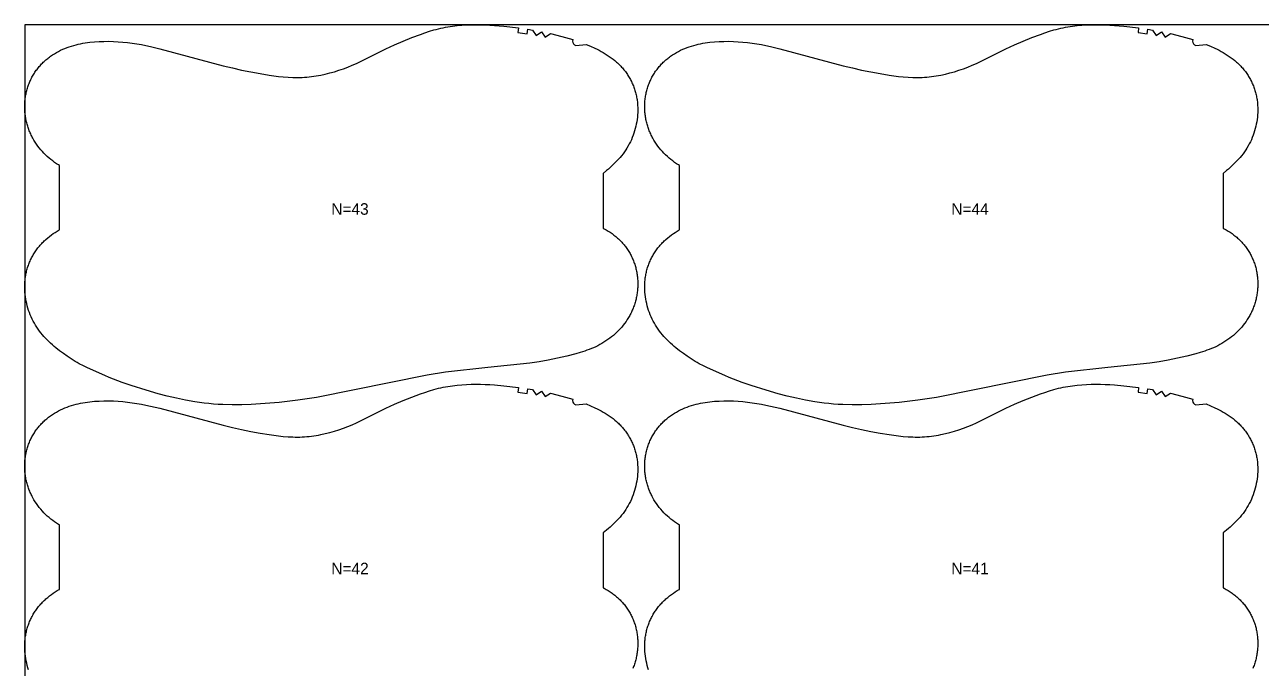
# Model space of a CAD drawing. Header units: inches. Extents: x 0 to 1874, y 0 to 1092.
# Drawn here: x 0 to 535, y 814 to 1092 of the extents above; entities that cross this region are included whole.
import ezdxf

# ---------------------------------------------------------------- set-up
doc = ezdxf.new("R2010")
doc.units = ezdxf.units.IN

msp = doc.modelspace()

# ---------------------------------------------------------------- linework, layer by layer
at = {"layer": '1'}
for points in [[(0, 0), (1873.6998, 0), (1873.6998, 1091.8845), (0, 1091.8845), (0, 0)], [(238.2571, 1082.9172), (242.8323, 1083.3646), (244.7064, 1082.5794), (246.5533, 1081.7323), (247.4652, 1081.2841), (248.3686, 1080.8186), (249.263, 1080.3352), (250.1478, 1079.8334), (251.0221, 1079.3125), (251.8843, 1078.7714), (252.7323, 1078.2089), (253.5641, 1077.6239), (254.3776, 1077.0152), (255.1709, 1076.3816), (255.9419, 1075.7221), (256.3184, 1075.3822), (256.6886, 1075.0353), (257.0523, 1074.6815), (257.4093, 1074.3207), (257.7594, 1073.9531), (258.1027, 1073.5789), (258.439, 1073.1982), (258.7681, 1072.8113), (259.09, 1072.4181), (259.4046, 1072.019), (259.7117, 1071.614), (260.0113, 1071.2033), (260.3032, 1070.787), (260.5873, 1070.3654), (260.8635, 1069.9385), (261.1318, 1069.5066), (261.392, 1069.0697), (261.6439, 1068.628), (261.8875, 1068.1817), (262.1228, 1067.731), (262.3496, 1067.276), (262.5678, 1066.8168), (262.7775, 1066.3537), (262.9784, 1065.8868), (263.1706, 1065.4162), (263.354, 1064.9422), (263.5285, 1064.4649), (263.6941, 1063.9845), (263.8506, 1063.5011), (263.9979, 1063.0149), (264.1361, 1062.5261), (264.2651, 1062.0348), (264.3847, 1061.5412), (264.4949, 1061.0455), (264.5957, 1060.5478), (264.6871, 1060.0483), (264.7691, 1059.5472), (264.8419, 1059.0446), (264.9055, 1058.5407), (264.96, 1058.0357), (265.0055, 1057.5297), (265.042, 1057.0229), (265.0884, 1056.0076), (265.0998, 1054.9911), (265.0768, 1053.9747), (265.0199, 1052.9598), (264.9297, 1051.9476), (264.8068, 1050.939), (264.6517, 1049.935), (264.4647, 1048.9362), (264.2466, 1047.9437), (263.9976, 1046.9581), (263.7184, 1045.9804), (263.4095, 1045.0113), (263.0712, 1044.0519), (262.7037, 1043.1032), (262.307, 1042.1665), (261.8811, 1041.2432), (261.426, 1040.3344), (260.9417, 1039.4414), (260.4283, 1038.5655), (259.8858, 1037.708), (259.3144, 1036.8697), (258.7158, 1036.0506), (258.0917, 1035.2501), (257.444, 1034.4677), (256.7746, 1033.703), (256.0852, 1032.9555), (255.3777, 1032.2246), (254.6539, 1031.5099), (253.9155, 1030.8109), (253.1635, 1030.1272), (252.3984, 1029.4581), (251.6212, 1028.8033), (250.0998, 1027.5878), (250.0998, 1003.8795), (250.5064, 1003.6734), (251.3975, 1003.1844), (252.2719, 1002.6657), (253.1282, 1002.1176), (253.5491, 1001.8326), (253.965, 1001.5402), (254.3755, 1001.2407), (254.7806, 1000.9339), (255.1801, 1000.6198), (255.5738, 1000.2986), (255.9614, 999.9703), (256.3429, 999.6348), (256.718, 999.2922), (257.0866, 998.9426), (257.4484, 998.5859), (257.8033, 998.2223), (258.1512, 997.8519), (258.492, 997.4749), (258.8255, 997.0914), (259.1516, 996.7016), (259.4701, 996.3055), (259.7808, 995.9035), (260.0838, 995.4955), (260.3787, 995.0817), (260.6656, 994.6623), (260.9442, 994.2374), (261.2143, 993.8071), (261.476, 993.3716), (261.729, 992.9311), (261.9731, 992.4857), (262.2084, 992.0355), (262.4346, 991.5807), (262.6519, 991.1215), (262.8601, 990.6581), (263.0592, 990.1907), (263.2492, 989.7194), (263.4301, 989.2446), (263.6018, 988.7663), (263.7643, 988.2848), (263.9176, 987.8003), (264.0616, 987.3129), (264.1963, 986.8229), (264.3217, 986.3304), (264.4377, 985.8356), (264.5443, 985.3388), (264.6416, 984.8401), (264.7293, 984.3397), (264.8077, 983.8377), (264.8767, 983.3345), (264.9363, 982.83), (264.9866, 982.3245), (265.0277, 981.8181), (265.0595, 981.311), (265.0821, 980.8034), (265.0955, 980.2954), (265.0998, 979.7872), (265.095, 979.279), (265.0811, 978.7709), (265.0582, 978.2631), (265.0263, 977.7557), (264.9855, 977.2489), (264.9357, 976.743), (264.8771, 976.2379), (264.8096, 975.734), (264.7332, 975.2313), (264.6479, 974.7302), (264.5538, 974.2306), (264.4509, 973.7328), (264.3391, 973.237), (264.2185, 972.7433), (264.0891, 972.2519), (263.9509, 971.763), (263.8039, 971.2767), (263.6481, 970.7933), (263.4835, 970.3128), (263.3101, 969.8355), (263.128, 969.3615), (262.9371, 968.8909), (262.7375, 968.4241), (262.5294, 967.9609), (262.3127, 967.5017), (262.0878, 967.0464), (261.8547, 966.5951), (261.6136, 966.1479), (261.1079, 965.2665), (260.572, 964.4027), (260.0069, 963.5573), (259.4139, 962.7312), (258.7941, 961.9251), (258.1487, 961.1396), (257.4785, 960.3755), (256.7843, 959.6333), (256.0669, 958.9135), (255.3272, 958.2168), (254.566, 957.5436), (253.784, 956.8947), (252.9821, 956.2704), (252.1612, 955.6714), (251.3221, 955.0978), (250.4661, 954.5498), (249.5941, 954.0274), (248.7071, 953.5308), (247.8063, 953.0601), (246.8927, 952.6154), (245.9672, 952.1968), (245.0311, 951.8041), (244.0854, 951.4351), (243.1312, 951.0875), (242.1698, 950.7589), (240.2298, 950.1487), (238.2747, 949.5852), (234.3435, 948.5467), (230.3869, 947.6186), (226.4039, 946.8046), (222.3975, 946.1154), (218.3721, 945.5532), (200.1828, 943.607), (182.0039, 941.5666), (173.9798, 940.2582), (126.1457, 930.6918), (122.1333, 930.0404), (118.1089, 929.4638), (110.0365, 928.4962), (105.9877, 928.1333), (101.9321, 927.8539), (97.872, 927.6533), (93.8085, 927.5325), (89.743, 927.5), (85.679, 927.5871), (83.649, 927.6866), (81.6214, 927.8262), (79.5972, 928.0068), (77.5771, 928.2294), (75.5621, 928.4942), (73.5524, 928.7985), (69.5499, 929.5119), (65.5709, 930.3441), (61.6141, 931.2759), (57.6781, 932.2926), (52.448, 933.7795), (46.0015, 935.8073), (42.1496, 937.1108), (40.2383, 937.8019), (38.342, 938.5306), (36.4629, 939.3018), (34.5975, 940.1069), (27.188, 943.464), (25.3594, 944.3504), (23.5572, 945.2863), (22.6686, 945.7777), (21.789, 946.2851), (20.0562, 947.3457), (18.3583, 948.4632), (16.695, 949.6326), (15.0668, 950.8505), (13.4786, 952.1194), (12.7013, 952.7743), (11.9363, 953.4433), (11.1842, 954.1271), (10.4459, 954.826), (9.7221, 955.5407), (9.0146, 956.2716), (8.3252, 957.0191), (7.6557, 957.7839), (7.0081, 958.5662), (6.384, 959.3667), (5.7853, 960.1859), (5.214, 961.0241), (4.6715, 961.8817), (4.158, 962.7576), (3.6738, 963.6505), (3.2187, 964.5593), (2.7928, 965.4827), (2.396, 966.4193), (2.0285, 967.368), (1.6903, 968.3275), (1.3813, 969.2965), (1.1021, 970.2742), (0.8532, 971.2598), (0.635, 972.2524), (0.4481, 973.2511), (0.2929, 974.2552), (0.17, 975.2637), (0.0799, 976.2759), (0.023, 977.2908), (0, 978.3072), (0.0114, 979.3237), (0.0578, 980.339), (0.0943, 980.8458), (0.1397, 981.3518), (0.1942, 981.8568), (0.2579, 982.3607), (0.3306, 982.8633), (0.4127, 983.3644), (0.5041, 983.8639), (0.6048, 984.3616), (0.7151, 984.8573), (0.8347, 985.3509), (0.9636, 985.8422), (1.1018, 986.331), (1.2492, 986.8172), (1.4057, 987.3006), (1.5712, 987.781), (1.7457, 988.2583), (1.9291, 988.7323), (2.1214, 989.2029), (2.3223, 989.6698), (2.532, 990.1329), (2.7502, 990.5921), (2.977, 991.0471), (3.2122, 991.4979), (3.4559, 991.9441), (3.7078, 992.3858), (3.968, 992.8227), (4.2362, 993.2546), (4.5125, 993.6815), (4.7966, 994.1032), (5.0885, 994.5194), (5.3881, 994.9301), (5.6952, 995.3351), (6.0098, 995.7342), (6.3317, 996.1274), (6.6608, 996.5144), (6.9971, 996.895), (7.3403, 997.2692), (7.6905, 997.6368), (8.0475, 997.9976), (8.4111, 998.3515), (8.7813, 998.6983), (9.1579, 999.0382), (9.9289, 999.6977), (10.7222, 1000.3313), (11.5357, 1000.94), (12.3675, 1001.525), (13.2155, 1002.0875), (14.0777, 1002.6286), (14.952, 1003.1496), (15, 1003.1768), (15, 1031.0143), (14.6337, 1031.2337), (13.7777, 1031.7817), (12.9386, 1032.3553), (12.1177, 1032.9543), (11.3158, 1033.5785), (10.5338, 1034.2275), (9.7725, 1034.9007), (9.0328, 1035.5974), (8.3155, 1036.3172), (7.6213, 1037.0594), (6.9511, 1037.8235), (6.3057, 1038.6089), (5.6859, 1039.4151), (5.0929, 1040.2412), (4.5278, 1041.0865), (3.9919, 1041.9503), (3.4862, 1042.8318), (3.2451, 1043.279), (3.012, 1043.7302), (2.7871, 1044.1856), (2.5704, 1044.6448), (2.3622, 1045.1079), (2.1626, 1045.5748), (1.9718, 1046.0453), (1.7897, 1046.5193), (1.6163, 1046.9967), (1.4517, 1047.4772), (1.2959, 1047.9606), (1.1489, 1048.4469), (1.0107, 1048.9358), (0.8813, 1049.4272), (0.7607, 1049.9209), (0.6489, 1050.4167), (0.546, 1050.9145), (0.4519, 1051.414), (0.3666, 1051.9152), (0.2902, 1052.4179), (0.2227, 1052.9218), (0.164, 1053.4268), (0.1143, 1053.9328), (0.0734, 1054.4396), (0.0416, 1054.947), (0.0187, 1055.4548), (0.0048, 1055.9629), (0, 1056.4711), (0.0043, 1056.9793), (0.0177, 1057.4873), (0.0403, 1057.9949), (0.0721, 1058.502), (0.1132, 1059.0084), (0.1635, 1059.5139), (0.2231, 1060.0183), (0.2921, 1060.5216), (0.3705, 1061.0236), (0.4582, 1061.524), (0.5554, 1062.0227), (0.6621, 1062.5195), (0.7781, 1063.0143), (0.9035, 1063.5068), (1.0382, 1063.9968), (1.1822, 1064.4842), (1.3355, 1064.9687), (1.498, 1065.4502), (1.6697, 1065.9285), (1.8506, 1066.4033), (2.0406, 1066.8745), (2.2397, 1067.3419), (2.4479, 1067.8053), (2.6652, 1068.2645), (2.8914, 1068.7193), (3.1266, 1069.1696), (3.3708, 1069.615), (3.6238, 1070.0555), (3.8854, 1070.491), (4.1556, 1070.9212), (4.4342, 1071.3461), (4.721, 1071.7656), (5.016, 1072.1793), (5.3189, 1072.5873), (5.6297, 1072.9894), (5.9482, 1073.3855), (6.2743, 1073.7753), (6.6078, 1074.1588), (6.9485, 1074.5358), (7.2965, 1074.9062), (7.6514, 1075.2698), (8.0132, 1075.6265), (8.3818, 1075.9761), (8.7569, 1076.3187), (9.1383, 1076.6542), (9.526, 1076.9825), (9.9197, 1077.3037), (10.3191, 1077.6177), (10.7243, 1077.9245), (11.1348, 1078.2241), (11.5506, 1078.5164), (11.9715, 1078.8015), (12.8279, 1079.3496), (13.7023, 1079.8683), (14.5934, 1080.3573), (15.4997, 1080.8166), (16.4201, 1081.2465), (17.3535, 1081.6475), (18.2987, 1082.0199), (19.2545, 1082.3644), (20.22, 1082.6812), (21.194, 1082.9709), (22.1754, 1083.2339), (23.1631, 1083.4708), (24.1564, 1083.6827), (25.1547, 1083.871), (26.1573, 1084.0369), (27.1634, 1084.1818), (28.1726, 1084.3068), (30.1971, 1084.5026), (32.2262, 1084.6332), (34.2577, 1084.7014), (36.2898, 1084.7085), (38.3211, 1084.6558), (40.3501, 1084.5451), (42.3758, 1084.3803), (44.3974, 1084.1661), (46.414, 1083.9068), (48.4249, 1083.6062), (50.4289, 1083.2642), (52.425, 1082.8802), (54.4119, 1082.4532), (58.359, 1081.4839), (85.8508, 1074.1333), (89.8023, 1073.1778), (93.7703, 1072.2938), (97.7548, 1071.4874), (101.7536, 1070.7558), (105.7653, 1070.102), (109.7943, 1069.5607), (111.8166, 1069.3466), (113.8431, 1069.1825), (115.8726, 1069.0798), (116.8881, 1069.055), (117.9037, 1069.0498), (118.9193, 1069.0652), (119.9346, 1069.1013), (120.9492, 1069.1576), (121.9626, 1069.2338), (122.9745, 1069.3295), (123.9844, 1069.4444), (124.9921, 1069.5782), (125.997, 1069.7304), (126.9988, 1069.9007), (127.9974, 1070.0886), (129.9843, 1070.5152), (131.9568, 1071.006), (133.9138, 1071.5569), (135.854, 1072.1646), (137.7755, 1072.8289), (139.6757, 1073.5501), (141.5524, 1074.3289), (143.4047, 1075.1633), (145.2371, 1076.0418), (156.1331, 1081.5222), (159.8305, 1083.2112), (163.5734, 1084.7984), (167.3508, 1086.299), (171.1615, 1087.7156), (173.0803, 1088.3897), (175.0107, 1089.0281), (176.9556, 1089.6162), (177.9344, 1089.8869), (178.9179, 1090.1396), (179.9064, 1090.3728), (180.8995, 1090.5867), (181.8968, 1090.7819), (182.8977, 1090.9589), (184.9085, 1091.2605), (186.9282, 1091.496), (188.9533, 1091.67), (190.9821, 1091.7885), (193.0135, 1091.8579), (195.0461, 1091.8845), (197.0789, 1091.8735), (199.1109, 1091.8256), (201.1416, 1091.7405), (203.1702, 1091.6178), (207.2195, 1091.2652), (213.5677, 1090.497), (213.2964, 1088.5155), (217.2127, 1087.9389), (217.5249, 1089.9144), (219.4986, 1089.591), (221.1095, 1087.2769), (223.4335, 1088.8726), (224.9794, 1086.5165), (227.3466, 1088.0443), (232.1847, 1086.7868), (236.9967, 1085.4325), (236.8989, 1084.819), (236.9938, 1084.205), (237.2721, 1083.6496), (237.7071, 1083.2061), (238.2571, 1082.9172)], [(506.3571, 1082.9172), (510.9323, 1083.3646), (512.8064, 1082.5794), (514.6533, 1081.7323), (515.5652, 1081.2841), (516.4686, 1080.8186), (517.363, 1080.3352), (518.2478, 1079.8334), (519.1221, 1079.3125), (519.9843, 1078.7714), (520.8323, 1078.2089), (521.6641, 1077.6239), (522.4776, 1077.0152), (523.2709, 1076.3816), (524.0419, 1075.7221), (524.4184, 1075.3822), (524.7886, 1075.0353), (525.1523, 1074.6815), (525.5093, 1074.3207), (525.8594, 1073.9531), (526.2027, 1073.5789), (526.539, 1073.1982), (526.8681, 1072.8113), (527.19, 1072.4181), (527.5046, 1072.019), (527.8117, 1071.614), (528.1113, 1071.2033), (528.4032, 1070.787), (528.6873, 1070.3654), (528.9635, 1069.9385), (529.2318, 1069.5066), (529.492, 1069.0697), (529.7439, 1068.628), (529.9875, 1068.1817), (530.2228, 1067.731), (530.4496, 1067.276), (530.6678, 1066.8168), (530.8775, 1066.3537), (531.0784, 1065.8868), (531.2706, 1065.4162), (531.454, 1064.9422), (531.6285, 1064.4649), (531.7941, 1063.9845), (531.9506, 1063.5011), (532.0979, 1063.0149), (532.2361, 1062.5261), (532.3651, 1062.0348), (532.4847, 1061.5412), (532.5949, 1061.0455), (532.6957, 1060.5478), (532.7871, 1060.0483), (532.8691, 1059.5472), (532.9419, 1059.0446), (533.0055, 1058.5407), (533.06, 1058.0357), (533.1055, 1057.5297), (533.142, 1057.0229), (533.1884, 1056.0076), (533.1998, 1054.9911), (533.1768, 1053.9747), (533.1199, 1052.9598), (533.0297, 1051.9476), (532.9068, 1050.939), (532.7517, 1049.935), (532.5647, 1048.9362), (532.3466, 1047.9437), (532.0976, 1046.9581), (531.8184, 1045.9804), (531.5095, 1045.0113), (531.1712, 1044.0519), (530.8037, 1043.1032), (530.407, 1042.1665), (529.9811, 1041.2432), (529.526, 1040.3344), (529.0417, 1039.4414), (528.5283, 1038.5655), (527.9858, 1037.708), (527.4144, 1036.8697), (526.8158, 1036.0506), (526.1917, 1035.2501), (525.544, 1034.4677), (524.8746, 1033.703), (524.1852, 1032.9555), (523.4777, 1032.2246), (522.7539, 1031.5099), (522.0155, 1030.8109), (521.2635, 1030.1272), (520.4984, 1029.4581), (519.7212, 1028.8033), (518.1998, 1027.5878), (518.1998, 1003.8795), (518.6064, 1003.6734), (519.4975, 1003.1844), (520.3719, 1002.6657), (521.2282, 1002.1176), (521.6491, 1001.8326), (522.065, 1001.5402), (522.4755, 1001.2407), (522.8806, 1000.9339), (523.2801, 1000.6198), (523.6738, 1000.2986), (524.0614, 999.9703), (524.4429, 999.6348), (524.818, 999.2922), (525.1866, 998.9426), (525.5484, 998.5859), (525.9033, 998.2223), (526.2512, 997.8519), (526.592, 997.4749), (526.9255, 997.0914), (527.2516, 996.7016), (527.5701, 996.3055), (527.8808, 995.9035), (528.1838, 995.4955), (528.4787, 995.0817), (528.7656, 994.6623), (529.0442, 994.2374), (529.3143, 993.8071), (529.576, 993.3716), (529.829, 992.9311), (530.0731, 992.4857), (530.3084, 992.0355), (530.5346, 991.5807), (530.7519, 991.1215), (530.9601, 990.6581), (531.1592, 990.1907), (531.3492, 989.7194), (531.5301, 989.2446), (531.7018, 988.7663), (531.8643, 988.2848), (532.0176, 987.8003), (532.1616, 987.3129), (532.2963, 986.8229), (532.4217, 986.3304), (532.5377, 985.8356), (532.6443, 985.3388), (532.7416, 984.8401), (532.8293, 984.3397), (532.9077, 983.8377), (532.9767, 983.3345), (533.0363, 982.83), (533.0866, 982.3245), (533.1277, 981.8181), (533.1595, 981.311), (533.1821, 980.8034), (533.1955, 980.2954), (533.1998, 979.7872), (533.195, 979.279), (533.1811, 978.7709), (533.1582, 978.2631), (533.1263, 977.7557), (533.0855, 977.2489), (533.0357, 976.743), (532.9771, 976.2379), (532.9096, 975.734), (532.8332, 975.2313), (532.7479, 974.7302), (532.6538, 974.2306), (532.5509, 973.7328), (532.4391, 973.237), (532.3185, 972.7433), (532.1891, 972.2519), (532.0509, 971.763), (531.9039, 971.2767), (531.7481, 970.7933), (531.5835, 970.3128), (531.4101, 969.8355), (531.228, 969.3615), (531.0371, 968.8909), (530.8375, 968.4241), (530.6294, 967.9609), (530.4127, 967.5017), (530.1878, 967.0464), (529.9547, 966.5951), (529.7136, 966.1479), (529.2079, 965.2665), (528.672, 964.4027), (528.1069, 963.5573), (527.5139, 962.7312), (526.8941, 961.9251), (526.2487, 961.1396), (525.5785, 960.3755), (524.8843, 959.6333), (524.1669, 958.9135), (523.4272, 958.2168), (522.666, 957.5436), (521.884, 956.8947), (521.0821, 956.2704), (520.2612, 955.6714), (519.4221, 955.0978), (518.5661, 954.5498), (517.6941, 954.0274), (516.8071, 953.5308), (515.9063, 953.0601), (514.9927, 952.6154), (514.0672, 952.1968), (513.1311, 951.8041), (512.1854, 951.4351), (511.2312, 951.0875), (510.2698, 950.7589), (508.3298, 950.1487), (506.3747, 949.5852), (502.4435, 948.5467), (498.4869, 947.6186), (494.5039, 946.8046), (490.4975, 946.1154), (486.4721, 945.5532), (468.2828, 943.607), (450.1039, 941.5666), (442.0798, 940.2582), (394.2457, 930.6918), (390.2333, 930.0404), (386.2089, 929.4638), (378.1365, 928.4962), (374.0877, 928.1333), (370.0321, 927.8539), (365.972, 927.6533), (361.9085, 927.5325), (357.843, 927.5), (353.779, 927.5871), (351.749, 927.6866), (349.7214, 927.8262), (347.6972, 928.0068), (345.6771, 928.2294), (343.6621, 928.4942), (341.6524, 928.7985), (337.6499, 929.5119), (333.6709, 930.3441), (329.7141, 931.2759), (325.7781, 932.2926), (320.548, 933.7795), (314.1015, 935.8073), (310.2496, 937.1108), (308.3383, 937.8019), (306.442, 938.5306), (304.5629, 939.3018), (302.6975, 940.1069), (295.288, 943.464), (293.4594, 944.3504), (291.6572, 945.2863), (290.7686, 945.7777), (289.889, 946.2851), (288.1562, 947.3457), (286.4583, 948.4632), (284.795, 949.6326), (283.1668, 950.8505), (281.5786, 952.1194), (280.8013, 952.7743), (280.0363, 953.4433), (279.2842, 954.1271), (278.5459, 954.826), (277.8221, 955.5407), (277.1146, 956.2716), (276.4252, 957.0191), (275.7557, 957.7839), (275.1081, 958.5662), (274.484, 959.3667), (273.8853, 960.1859), (273.314, 961.0241), (272.7715, 961.8817), (272.258, 962.7576), (271.7738, 963.6505), (271.3187, 964.5593), (270.8928, 965.4827), (270.496, 966.4193), (270.1285, 967.368), (269.7903, 968.3275), (269.4813, 969.2965), (269.2021, 970.2742), (268.9532, 971.2598), (268.735, 972.2524), (268.5481, 973.2511), (268.3929, 974.2552), (268.27, 975.2637), (268.1799, 976.2759), (268.123, 977.2908), (268.1, 978.3072), (268.1114, 979.3237), (268.1578, 980.339), (268.1943, 980.8458), (268.2397, 981.3518), (268.2942, 981.8568), (268.3579, 982.3607), (268.4306, 982.8633), (268.5127, 983.3644), (268.6041, 983.8639), (268.7048, 984.3616), (268.8151, 984.8573), (268.9347, 985.3509), (269.0636, 985.8422), (269.2018, 986.331), (269.3492, 986.8172), (269.5057, 987.3006), (269.6712, 987.781), (269.8457, 988.2583), (270.0291, 988.7323), (270.2214, 989.2029), (270.4223, 989.6698), (270.632, 990.1329), (270.8502, 990.5921), (271.077, 991.0471), (271.3122, 991.4979), (271.5559, 991.9441), (271.8078, 992.3858), (272.068, 992.8227), (272.3362, 993.2546), (272.6125, 993.6815), (272.8966, 994.1032), (273.1885, 994.5194), (273.4881, 994.9301), (273.7952, 995.3351), (274.1098, 995.7342), (274.4317, 996.1274), (274.7608, 996.5144), (275.0971, 996.895), (275.4403, 997.2692), (275.7905, 997.6368), (276.1475, 997.9976), (276.5111, 998.3515), (276.8813, 998.6983), (277.2579, 999.0382), (278.0289, 999.6977), (278.8222, 1000.3313), (279.6357, 1000.94), (280.4675, 1001.525), (281.3155, 1002.0875), (282.1777, 1002.6286), (283.052, 1003.1496), (283.1, 1003.1768), (283.1, 1031.0143), (282.7337, 1031.2337), (281.8777, 1031.7817), (281.0386, 1032.3553), (280.2177, 1032.9543), (279.4158, 1033.5785), (278.6338, 1034.2275), (277.8725, 1034.9007), (277.1328, 1035.5974), (276.4155, 1036.3172), (275.7213, 1037.0594), (275.0511, 1037.8235), (274.4057, 1038.6089), (273.7859, 1039.4151), (273.1929, 1040.2412), (272.6278, 1041.0865), (272.0919, 1041.9503), (271.5862, 1042.8318), (271.3451, 1043.279), (271.112, 1043.7302), (270.8871, 1044.1856), (270.6704, 1044.6448), (270.4622, 1045.1079), (270.2626, 1045.5748), (270.0718, 1046.0453), (269.8897, 1046.5193), (269.7163, 1046.9967), (269.5517, 1047.4772), (269.3959, 1047.9606), (269.2489, 1048.4469), (269.1107, 1048.9358), (268.9813, 1049.4272), (268.8607, 1049.9209), (268.7489, 1050.4167), (268.646, 1050.9145), (268.5519, 1051.414), (268.4666, 1051.9152), (268.3902, 1052.4179), (268.3227, 1052.9218), (268.264, 1053.4268), (268.2143, 1053.9328), (268.1734, 1054.4396), (268.1416, 1054.947), (268.1187, 1055.4548), (268.1048, 1055.9629), (268.1, 1056.4711), (268.1043, 1056.9793), (268.1177, 1057.4873), (268.1403, 1057.9949), (268.1721, 1058.502), (268.2132, 1059.0084), (268.2635, 1059.5139), (268.3231, 1060.0183), (268.3921, 1060.5216), (268.4705, 1061.0236), (268.5582, 1061.524), (268.6554, 1062.0227), (268.7621, 1062.5195), (268.8781, 1063.0143), (269.0035, 1063.5068), (269.1382, 1063.9968), (269.2822, 1064.4842), (269.4355, 1064.9687), (269.598, 1065.4502), (269.7697, 1065.9285), (269.9506, 1066.4033), (270.1406, 1066.8745), (270.3397, 1067.3419), (270.5479, 1067.8053), (270.7652, 1068.2645), (270.9914, 1068.7193), (271.2266, 1069.1696), (271.4708, 1069.615), (271.7238, 1070.0555), (271.9854, 1070.491), (272.2556, 1070.9212), (272.5342, 1071.3461), (272.821, 1071.7656), (273.116, 1072.1793), (273.4189, 1072.5873), (273.7297, 1072.9894), (274.0482, 1073.3855), (274.3743, 1073.7753), (274.7078, 1074.1588), (275.0485, 1074.5358), (275.3965, 1074.9062), (275.7514, 1075.2698), (276.1132, 1075.6265), (276.4818, 1075.9761), (276.8569, 1076.3187), (277.2383, 1076.6542), (277.626, 1076.9825), (278.0197, 1077.3037), (278.4191, 1077.6177), (278.8243, 1077.9245), (279.2348, 1078.2241), (279.6506, 1078.5164), (280.0715, 1078.8015), (280.9279, 1079.3496), (281.8023, 1079.8683), (282.6934, 1080.3573), (283.5997, 1080.8166), (284.5201, 1081.2465), (285.4535, 1081.6475), (286.3987, 1082.0199), (287.3545, 1082.3644), (288.32, 1082.6812), (289.294, 1082.9709), (290.2754, 1083.2339), (291.2631, 1083.4708), (292.2564, 1083.6827), (293.2547, 1083.871), (294.2573, 1084.0369), (295.2634, 1084.1818), (296.2726, 1084.3068), (298.2971, 1084.5026), (300.3262, 1084.6332), (302.3577, 1084.7014), (304.3898, 1084.7085), (306.4211, 1084.6558), (308.4501, 1084.5451), (310.4758, 1084.3803), (312.4974, 1084.1661), (314.514, 1083.9068), (316.5249, 1083.6062), (318.5289, 1083.2642), (320.525, 1082.8802), (322.5119, 1082.4532), (326.459, 1081.4839), (353.9508, 1074.1333), (357.9023, 1073.1778), (361.8703, 1072.2938), (365.8548, 1071.4874), (369.8536, 1070.7558), (373.8653, 1070.102), (377.8943, 1069.5607), (379.9166, 1069.3466), (381.9431, 1069.1825), (383.9726, 1069.0798), (384.9881, 1069.055), (386.0037, 1069.0498), (387.0193, 1069.0652), (388.0346, 1069.1013), (389.0492, 1069.1576), (390.0626, 1069.2338), (391.0745, 1069.3295), (392.0844, 1069.4444), (393.0921, 1069.5782), (394.097, 1069.7304), (395.0988, 1069.9007), (396.0974, 1070.0886), (398.0843, 1070.5152), (400.0568, 1071.006), (402.0138, 1071.5569), (403.954, 1072.1646), (405.8755, 1072.8289), (407.7757, 1073.5501), (409.6524, 1074.3289), (411.5047, 1075.1633), (413.3371, 1076.0418), (424.2331, 1081.5222), (427.9305, 1083.2112), (431.6734, 1084.7984), (435.4508, 1086.299), (439.2615, 1087.7156), (441.1803, 1088.3897), (443.1107, 1089.0281), (445.0556, 1089.6162), (446.0344, 1089.8869), (447.0179, 1090.1396), (448.0064, 1090.3728), (448.9995, 1090.5867), (449.9968, 1090.7819), (450.9977, 1090.9589), (453.0085, 1091.2605), (455.0282, 1091.496), (457.0533, 1091.67), (459.0821, 1091.7885), (461.1135, 1091.8579), (463.1461, 1091.8845), (465.1789, 1091.8735), (467.2109, 1091.8256), (469.2416, 1091.7405), (471.2702, 1091.6178), (475.3195, 1091.2652), (481.6677, 1090.497), (481.3964, 1088.5155), (485.3127, 1087.9389), (485.6249, 1089.9144), (487.5986, 1089.591), (489.2095, 1087.2769), (491.5335, 1088.8726), (493.0794, 1086.5165), (495.4466, 1088.0443), (500.2847, 1086.7868), (505.0967, 1085.4325), (504.9989, 1084.819), (505.0938, 1084.205), (505.3721, 1083.6496), (505.8071, 1083.2061), (506.3571, 1082.9172)]]:
    msp.add_lwpolyline(points, close=True, dxfattribs=at)
for points in [[(1.6903, 812.8275), (1.3813, 813.7965), (1.1021, 814.7742), (0.8532, 815.7598), (0.635, 816.7524), (0.4481, 817.7511), (0.2929, 818.7552), (0.17, 819.7637), (0.0799, 820.7759), (0.023, 821.7908), (0, 822.8072), (0.0114, 823.8237), (0.0578, 824.839), (0.0943, 825.3458), (0.1397, 825.8518), (0.1942, 826.3568), (0.2579, 826.8607), (0.3306, 827.3633), (0.4127, 827.8644), (0.5041, 828.3639), (0.6048, 828.8616), (0.7151, 829.3573), (0.8347, 829.8509), (0.9636, 830.3422), (1.1018, 830.831), (1.2492, 831.3172), (1.4057, 831.8006), (1.5712, 832.281), (1.7457, 832.7583), (1.9291, 833.2323), (2.1214, 833.7029), (2.3223, 834.1698), (2.532, 834.6329), (2.7502, 835.0921), (2.977, 835.5471), (3.2122, 835.9979), (3.4559, 836.4441), (3.7078, 836.8858), (3.968, 837.3227), (4.2362, 837.7546), (4.5125, 838.1815), (4.7966, 838.6032), (5.0885, 839.0194), (5.3881, 839.4301), (5.6952, 839.8351), (6.0098, 840.2342), (6.3317, 840.6274), (6.6608, 841.0144), (6.9971, 841.395), (7.3403, 841.7692), (7.6905, 842.1368), (8.0475, 842.4976), (8.4111, 842.8515), (8.7813, 843.1983), (9.1579, 843.5382), (9.9289, 844.1977), (10.7222, 844.8313), (11.5357, 845.44), (12.3675, 846.025), (13.2155, 846.5875), (14.0777, 847.1286), (14.952, 847.6496), (15, 847.6768), (15, 875.5143), (14.6337, 875.7337), (13.7777, 876.2817), (12.9386, 876.8553), (12.1177, 877.4543), (11.3158, 878.0785), (10.5338, 878.7275), (9.7725, 879.4007), (9.0328, 880.0974), (8.3155, 880.8172), (7.6213, 881.5594), (6.9511, 882.3235), (6.3057, 883.1089), (5.6859, 883.9151), (5.0929, 884.7412), (4.5278, 885.5865), (3.9919, 886.4503), (3.4862, 887.3318), (3.2451, 887.779), (3.012, 888.2302), (2.7871, 888.6856), (2.5704, 889.1448), (2.3622, 889.6079), (2.1626, 890.0748), (1.9718, 890.5453), (1.7897, 891.0193), (1.6163, 891.4967), (1.4517, 891.9772), (1.2959, 892.4606), (1.1489, 892.9469), (1.0107, 893.4358), (0.8813, 893.9272), (0.7607, 894.4209), (0.6489, 894.9167), (0.546, 895.4145), (0.4519, 895.914), (0.3666, 896.4152), (0.2902, 896.9179), (0.2227, 897.4218), (0.164, 897.9268), (0.1143, 898.4328), (0.0734, 898.9396), (0.0416, 899.447), (0.0187, 899.9548), (0.0048, 900.4629), (0, 900.9711), (0.0043, 901.4793), (0.0177, 901.9873), (0.0403, 902.4949), (0.0721, 903.002), (0.1132, 903.5084), (0.1635, 904.0139), (0.2231, 904.5183), (0.2921, 905.0216), (0.3705, 905.5236), (0.4582, 906.024), (0.5554, 906.5227), (0.6621, 907.0195), (0.7781, 907.5143), (0.9035, 908.0068), (1.0382, 908.4968), (1.1822, 908.9842), (1.3355, 909.4687), (1.498, 909.9502), (1.6697, 910.4285), (1.8506, 910.9033), (2.0406, 911.3745), (2.2397, 911.8419), (2.4479, 912.3053), (2.6652, 912.7645), (2.8914, 913.2193), (3.1266, 913.6696), (3.3708, 914.115), (3.6238, 914.5555), (3.8854, 914.991), (4.1556, 915.4212), (4.4342, 915.8461), (4.721, 916.2656), (5.016, 916.6793), (5.3189, 917.0873), (5.6297, 917.4894), (5.9482, 917.8855), (6.2743, 918.2753), (6.6078, 918.6588), (6.9485, 919.0358), (7.2965, 919.4062), (7.6514, 919.7698), (8.0132, 920.1265), (8.3818, 920.4761), (8.7569, 920.8187), (9.1383, 921.1542), (9.526, 921.4825), (9.9197, 921.8037), (10.3191, 922.1177), (10.7243, 922.4245), (11.1348, 922.7241), (11.5506, 923.0164), (11.9715, 923.3015), (12.8279, 923.8496), (13.7023, 924.3683), (14.5934, 924.8573), (15.4997, 925.3166), (16.4201, 925.7465), (17.3535, 926.1475), (18.2987, 926.5199), (19.2545, 926.8644), (20.22, 927.1812), (21.194, 927.4709), (22.1754, 927.7339), (23.1631, 927.9708), (24.1564, 928.1827), (25.1547, 928.371), (26.1573, 928.5369), (27.1634, 928.6818), (28.1726, 928.8068), (30.1971, 929.0026), (32.2262, 929.1332), (34.2577, 929.2014), (36.2898, 929.2085), (38.3211, 929.1558), (40.3501, 929.0451), (42.3758, 928.8803), (44.3974, 928.6661), (46.414, 928.4068), (48.4249, 928.1062), (50.4289, 927.7642), (52.425, 927.3802), (54.4119, 926.9532), (58.359, 925.9839), (85.8508, 918.6333), (89.8023, 917.6778), (93.7703, 916.7938), (97.7548, 915.9874), (101.7536, 915.2558), (105.7653, 914.602), (109.7943, 914.0607), (111.8166, 913.8466), (113.8431, 913.6825), (115.8726, 913.5798), (116.8881, 913.555), (117.9037, 913.5498), (118.9193, 913.5652), (119.9346, 913.6013), (120.9492, 913.6576), (121.9626, 913.7338), (122.9745, 913.8295), (123.9844, 913.9444), (124.9921, 914.0782), (125.997, 914.2304), (126.9988, 914.4007), (127.9974, 914.5886), (129.9843, 915.0152), (131.9568, 915.506), (133.9138, 916.0569), (135.854, 916.6646), (137.7755, 917.3289), (139.6757, 918.0501), (141.5524, 918.8289), (143.4047, 919.6633), (145.2371, 920.5418), (156.1331, 926.0222), (159.8305, 927.7112), (163.5734, 929.2984), (167.3508, 930.799), (171.1615, 932.2156), (173.0803, 932.8897), (175.0107, 933.5281), (176.9556, 934.1162), (177.9344, 934.3869), (178.9179, 934.6396), (179.9064, 934.8728), (180.8995, 935.0867), (181.8968, 935.2819), (182.8977, 935.4589), (184.9085, 935.7605), (186.9282, 935.996), (188.9533, 936.17), (190.9821, 936.2885), (193.0135, 936.3579), (195.0461, 936.3845), (197.0789, 936.3735), (199.1109, 936.3256), (201.1416, 936.2405), (203.1702, 936.1178), (207.2195, 935.7652), (213.5677, 934.997), (213.2964, 933.0155), (217.2127, 932.4389), (217.5249, 934.4144), (219.4986, 934.091), (221.1095, 931.7769), (223.4335, 933.3726), (224.9794, 931.0165), (227.3466, 932.5443), (232.1847, 931.2868), (236.9967, 929.9325), (236.8989, 929.319), (236.9938, 928.705), (237.2721, 928.1496), (237.7071, 927.7061), (238.2571, 927.4172), (238.2571, 927.4172), (242.8323, 927.8646), (244.7064, 927.0794), (246.5533, 926.2323), (247.4652, 925.7841), (248.3686, 925.3186), (249.263, 924.8352), (250.1478, 924.3334), (251.0221, 923.8125), (251.8843, 923.2714), (252.7323, 922.7089), (253.5641, 922.1239), (254.3776, 921.5152), (255.1709, 920.8816), (255.9419, 920.2221), (256.3184, 919.8822), (256.6886, 919.5353), (257.0523, 919.1815), (257.4093, 918.8207), (257.7594, 918.4531), (258.1027, 918.0789), (258.439, 917.6982), (258.7681, 917.3113), (259.09, 916.9181), (259.4046, 916.519), (259.7117, 916.114), (260.0113, 915.7033), (260.3032, 915.287), (260.5873, 914.8654), (260.8635, 914.4385), (261.1318, 914.0066), (261.392, 913.5697), (261.6439, 913.128), (261.8875, 912.6817), (262.1228, 912.231), (262.3496, 911.776), (262.5678, 911.3168), (262.7775, 910.8537), (262.9784, 910.3868), (263.1706, 909.9162), (263.354, 909.4422), (263.5285, 908.9649), (263.6941, 908.4845), (263.8506, 908.0011), (263.9979, 907.5149), (264.1361, 907.0261), (264.2651, 906.5348), (264.3847, 906.0412), (264.4949, 905.5455), (264.5957, 905.0478), (264.6871, 904.5483), (264.7691, 904.0472), (264.8419, 903.5446), (264.9055, 903.0407), (264.96, 902.5357), (265.0055, 902.0297), (265.042, 901.5229), (265.0884, 900.5076), (265.0998, 899.4911), (265.0768, 898.4747), (265.0199, 897.4598), (264.9297, 896.4476), (264.8068, 895.439), (264.6517, 894.435), (264.4647, 893.4362), (264.2466, 892.4437), (263.9976, 891.4581), (263.7184, 890.4804), (263.4095, 889.5113), (263.0712, 888.5519), (262.7037, 887.6032), (262.307, 886.6665), (261.8811, 885.7432), (261.426, 884.8344), (260.9417, 883.9414), (260.4283, 883.0655), (259.8858, 882.208), (259.3144, 881.3697), (258.7158, 880.5506), (258.0917, 879.7501), (257.444, 878.9677), (256.7746, 878.203), (256.0852, 877.4555), (255.3777, 876.7246), (254.6539, 876.0099), (253.9155, 875.3109), (253.1635, 874.6272), (252.3984, 873.9581), (251.6212, 873.3033), (250.0998, 872.0878), (250.0998, 848.3795), (250.5064, 848.1734), (251.3975, 847.6844), (252.2719, 847.1657), (253.1282, 846.6176), (253.5491, 846.3326), (253.965, 846.0402), (254.3755, 845.7407), (254.7806, 845.4339), (255.1801, 845.1198), (255.5738, 844.7986), (255.9614, 844.4703), (256.3429, 844.1348), (256.718, 843.7922), (257.0866, 843.4426), (257.4484, 843.0859), (257.8033, 842.7223), (258.1512, 842.3519), (258.492, 841.9749), (258.8255, 841.5914), (259.1516, 841.2016), (259.4701, 840.8055), (259.7808, 840.4035), (260.0838, 839.9955), (260.3787, 839.5817), (260.6656, 839.1623), (260.9442, 838.7374), (261.2143, 838.3071), (261.476, 837.8716), (261.729, 837.4311), (261.9731, 836.9857), (262.2084, 836.5355), (262.4346, 836.0807), (262.6519, 835.6215), (262.8601, 835.1581), (263.0592, 834.6907), (263.2492, 834.2194), (263.4301, 833.7446), (263.6018, 833.2663), (263.7643, 832.7848), (263.9176, 832.3003), (264.0616, 831.8129), (264.1963, 831.3229), (264.3217, 830.8304), (264.4377, 830.3356), (264.5443, 829.8388), (264.6416, 829.3401), (264.7293, 828.8397), (264.8077, 828.3377), (264.8767, 827.8345), (264.9363, 827.33), (264.9866, 826.8245), (265.0277, 826.3181), (265.0595, 825.811), (265.0821, 825.3034), (265.0955, 824.7954), (265.0998, 824.2872), (265.095, 823.779), (265.0811, 823.2709), (265.0582, 822.7631), (265.0263, 822.2557), (264.9855, 821.7489), (264.9357, 821.243), (264.8771, 820.7379), (264.8096, 820.234), (264.7332, 819.7313), (264.6479, 819.2302), (264.5538, 818.7306), (264.4509, 818.2328), (264.3391, 817.737), (264.2185, 817.2433), (264.0891, 816.7519), (263.9509, 816.263), (263.8039, 815.7767), (263.6481, 815.2933), (263.4835, 814.8128), (263.3101, 814.3355), (263.128, 813.8615), (262.9371, 813.3909)], [(269.7903, 812.8275), (269.4813, 813.7965), (269.2021, 814.7742), (268.9532, 815.7598), (268.735, 816.7524), (268.5481, 817.7511), (268.3929, 818.7552), (268.27, 819.7637), (268.1799, 820.7759), (268.123, 821.7908), (268.1, 822.8072), (268.1114, 823.8237), (268.1578, 824.839), (268.1943, 825.3458), (268.2397, 825.8518), (268.2942, 826.3568), (268.3579, 826.8607), (268.4306, 827.3633), (268.5127, 827.8644), (268.6041, 828.3639), (268.7048, 828.8616), (268.8151, 829.3573), (268.9347, 829.8509), (269.0636, 830.3422), (269.2018, 830.831), (269.3492, 831.3172), (269.5057, 831.8006), (269.6712, 832.281), (269.8457, 832.7583), (270.0291, 833.2323), (270.2214, 833.7029), (270.4223, 834.1698), (270.632, 834.6329), (270.8502, 835.0921), (271.077, 835.5471), (271.3122, 835.9979), (271.5559, 836.4441), (271.8078, 836.8858), (272.068, 837.3227), (272.3362, 837.7546), (272.6125, 838.1815), (272.8966, 838.6032), (273.1885, 839.0194), (273.4881, 839.4301), (273.7952, 839.8351), (274.1098, 840.2342), (274.4317, 840.6274), (274.7608, 841.0144), (275.0971, 841.395), (275.4403, 841.7692), (275.7905, 842.1368), (276.1475, 842.4976), (276.5111, 842.8515), (276.8813, 843.1983), (277.2579, 843.5382), (278.0289, 844.1977), (278.8222, 844.8313), (279.6357, 845.44), (280.4675, 846.025), (281.3155, 846.5875), (282.1777, 847.1286), (283.052, 847.6496), (283.1, 847.6768), (283.1, 875.5143), (282.7337, 875.7337), (281.8777, 876.2817), (281.0386, 876.8553), (280.2177, 877.4543), (279.4158, 878.0785), (278.6338, 878.7275), (277.8725, 879.4007), (277.1328, 880.0974), (276.4155, 880.8172), (275.7213, 881.5594), (275.0511, 882.3235), (274.4057, 883.1089), (273.7859, 883.9151), (273.1929, 884.7412), (272.6278, 885.5865), (272.0919, 886.4503), (271.5862, 887.3318), (271.3451, 887.779), (271.112, 888.2302), (270.8871, 888.6856), (270.6704, 889.1448), (270.4622, 889.6079), (270.2626, 890.0748), (270.0718, 890.5453), (269.8897, 891.0193), (269.7163, 891.4967), (269.5517, 891.9772), (269.3959, 892.4606), (269.2489, 892.9469), (269.1107, 893.4358), (268.9813, 893.9272), (268.8607, 894.4209), (268.7489, 894.9167), (268.646, 895.4145), (268.5519, 895.914), (268.4666, 896.4152), (268.3902, 896.9179), (268.3227, 897.4218), (268.264, 897.9268), (268.2143, 898.4328), (268.1734, 898.9396), (268.1416, 899.447), (268.1187, 899.9548), (268.1048, 900.4629), (268.1, 900.9711), (268.1043, 901.4793), (268.1177, 901.9873), (268.1403, 902.4949), (268.1721, 903.002), (268.2132, 903.5084), (268.2635, 904.0139), (268.3231, 904.5183), (268.3921, 905.0216), (268.4705, 905.5236), (268.5582, 906.024), (268.6554, 906.5227), (268.7621, 907.0195), (268.8781, 907.5143), (269.0035, 908.0068), (269.1382, 908.4968), (269.2822, 908.9842), (269.4355, 909.4687), (269.598, 909.9502), (269.7697, 910.4285), (269.9506, 910.9033), (270.1406, 911.3745), (270.3397, 911.8419), (270.5479, 912.3053), (270.7652, 912.7645), (270.9914, 913.2193), (271.2266, 913.6696), (271.4708, 914.115), (271.7238, 914.5555), (271.9854, 914.991), (272.2556, 915.4212), (272.5342, 915.8461), (272.821, 916.2656), (273.116, 916.6793), (273.4189, 917.0873), (273.7297, 917.4894), (274.0482, 917.8855), (274.3743, 918.2753), (274.7078, 918.6588), (275.0485, 919.0358), (275.3965, 919.4062), (275.7514, 919.7698), (276.1132, 920.1265), (276.4818, 920.4761), (276.8569, 920.8187), (277.2383, 921.1542), (277.626, 921.4825), (278.0197, 921.8037), (278.4191, 922.1177), (278.8243, 922.4245), (279.2348, 922.7241), (279.6506, 923.0164), (280.0715, 923.3015), (280.9279, 923.8496), (281.8023, 924.3683), (282.6934, 924.8573), (283.5997, 925.3166), (284.5201, 925.7465), (285.4535, 926.1475), (286.3987, 926.5199), (287.3545, 926.8644), (288.32, 927.1812), (289.294, 927.4709), (290.2754, 927.7339), (291.2631, 927.9708), (292.2564, 928.1827), (293.2547, 928.371), (294.2573, 928.5369), (295.2634, 928.6818), (296.2726, 928.8068), (298.2971, 929.0026), (300.3262, 929.1332), (302.3577, 929.2014), (304.3898, 929.2085), (306.4211, 929.1558), (308.4501, 929.0451), (310.4758, 928.8803), (312.4974, 928.6661), (314.514, 928.4068), (316.5249, 928.1062), (318.5289, 927.7642), (320.525, 927.3802), (322.5119, 926.9532), (326.459, 925.9839), (353.9508, 918.6333), (357.9023, 917.6778), (361.8703, 916.7938), (365.8548, 915.9874), (369.8536, 915.2558), (373.8653, 914.602), (377.8943, 914.0607), (379.9166, 913.8466), (381.9431, 913.6825), (383.9726, 913.5798), (384.9881, 913.555), (386.0037, 913.5498), (387.0193, 913.5652), (388.0346, 913.6013), (389.0492, 913.6576), (390.0626, 913.7338), (391.0745, 913.8295), (392.0844, 913.9444), (393.0921, 914.0782), (394.097, 914.2304), (395.0988, 914.4007), (396.0974, 914.5886), (398.0843, 915.0152), (400.0568, 915.506), (402.0138, 916.0569), (403.954, 916.6646), (405.8755, 917.3289), (407.7757, 918.0501), (409.6524, 918.8289), (411.5047, 919.6633), (413.3371, 920.5418), (424.2331, 926.0222), (427.9305, 927.7112), (431.6734, 929.2984), (435.4508, 930.799), (439.2615, 932.2156), (441.1803, 932.8897), (443.1107, 933.5281), (445.0556, 934.1162), (446.0344, 934.3869), (447.0179, 934.6396), (448.0064, 934.8728), (448.9995, 935.0867), (449.9968, 935.2819), (450.9977, 935.4589), (453.0085, 935.7605), (455.0282, 935.996), (457.0533, 936.17), (459.0821, 936.2885), (461.1135, 936.3579), (463.1461, 936.3845), (465.1789, 936.3735), (467.2109, 936.3256), (469.2416, 936.2405), (471.2702, 936.1178), (475.3195, 935.7652), (481.6677, 934.997), (481.3964, 933.0155), (485.3127, 932.4389), (485.6249, 934.4144), (487.5986, 934.091), (489.2095, 931.7769), (491.5335, 933.3726), (493.0794, 931.0165), (495.4466, 932.5443), (500.2847, 931.2868), (505.0967, 929.9325), (504.9989, 929.319), (505.0938, 928.705), (505.3721, 928.1496), (505.8071, 927.7061), (506.3571, 927.4172), (506.3571, 927.4172), (510.9323, 927.8646), (512.8064, 927.0794), (514.6533, 926.2323), (515.5652, 925.7841), (516.4686, 925.3186), (517.363, 924.8352), (518.2478, 924.3334), (519.1221, 923.8125), (519.9843, 923.2714), (520.8323, 922.7089), (521.6641, 922.1239), (522.4776, 921.5152), (523.2709, 920.8816), (524.0419, 920.2221), (524.4184, 919.8822), (524.7886, 919.5353), (525.1523, 919.1815), (525.5093, 918.8207), (525.8594, 918.4531), (526.2027, 918.0789), (526.539, 917.6982), (526.8681, 917.3113), (527.19, 916.9181), (527.5046, 916.519), (527.8117, 916.114), (528.1113, 915.7033), (528.4032, 915.287), (528.6873, 914.8654), (528.9635, 914.4385), (529.2318, 914.0066), (529.492, 913.5697), (529.7439, 913.128), (529.9875, 912.6817), (530.2228, 912.231), (530.4496, 911.776), (530.6678, 911.3168), (530.8775, 910.8537), (531.0784, 910.3868), (531.2706, 909.9162), (531.454, 909.4422), (531.6285, 908.9649), (531.7941, 908.4845), (531.9506, 908.0011), (532.0979, 907.5149), (532.2361, 907.0261), (532.3651, 906.5348), (532.4847, 906.0412), (532.5949, 905.5455), (532.6957, 905.0478), (532.7871, 904.5483), (532.8691, 904.0472), (532.9419, 903.5446), (533.0055, 903.0407), (533.06, 902.5357), (533.1055, 902.0297), (533.142, 901.5229), (533.1884, 900.5076), (533.1998, 899.4911), (533.1768, 898.4747), (533.1199, 897.4598), (533.0297, 896.4476), (532.9068, 895.439), (532.7517, 894.435), (532.5647, 893.4362), (532.3466, 892.4437), (532.0976, 891.4581), (531.8184, 890.4804), (531.5095, 889.5113), (531.1712, 888.5519), (530.8037, 887.6032), (530.407, 886.6665), (529.9811, 885.7432), (529.526, 884.8344), (529.0417, 883.9414), (528.5283, 883.0655), (527.9858, 882.208), (527.4144, 881.3697), (526.8158, 880.5506), (526.1917, 879.7501), (525.544, 878.9677), (524.8746, 878.203), (524.1852, 877.4555), (523.4777, 876.7246), (522.7539, 876.0099), (522.0155, 875.3109), (521.2635, 874.6272), (520.4984, 873.9581), (519.7212, 873.3033), (518.1998, 872.0878), (518.1998, 848.3795), (518.6064, 848.1734), (519.4975, 847.6844), (520.3719, 847.1657), (521.2282, 846.6176), (521.6491, 846.3326), (522.065, 846.0402), (522.4755, 845.7407), (522.8806, 845.4339), (523.2801, 845.1198), (523.6738, 844.7986), (524.0614, 844.4703), (524.4429, 844.1348), (524.818, 843.7922), (525.1866, 843.4426), (525.5484, 843.0859), (525.9033, 842.7223), (526.2512, 842.3519), (526.592, 841.9749), (526.9255, 841.5914), (527.2516, 841.2016), (527.5701, 840.8055), (527.8808, 840.4035), (528.1838, 839.9955), (528.4787, 839.5817), (528.7656, 839.1623), (529.0442, 838.7374), (529.3143, 838.3071), (529.576, 837.8716), (529.829, 837.4311), (530.0731, 836.9857), (530.3084, 836.5355), (530.5346, 836.0807), (530.7519, 835.6215), (530.9601, 835.1581), (531.1592, 834.6907), (531.3492, 834.2194), (531.5301, 833.7446), (531.7018, 833.2663), (531.8643, 832.7848), (532.0176, 832.3003), (532.1616, 831.8129), (532.2963, 831.3229), (532.4217, 830.8304), (532.5377, 830.3356), (532.6443, 829.8388), (532.7416, 829.3401), (532.8293, 828.8397), (532.9077, 828.3377), (532.9767, 827.8345), (533.0363, 827.33), (533.0866, 826.8245), (533.1277, 826.3181), (533.1595, 825.811), (533.1821, 825.3034), (533.1955, 824.7954), (533.1998, 824.2872), (533.195, 823.779), (533.1811, 823.2709), (533.1582, 822.7631), (533.1263, 822.2557), (533.0855, 821.7489), (533.0357, 821.243), (532.9771, 820.7379), (532.9096, 820.234), (532.8332, 819.7313), (532.7479, 819.2302), (532.6538, 818.7306), (532.5509, 818.2328), (532.4391, 817.737), (532.3185, 817.2433), (532.1891, 816.7519), (532.0509, 816.263), (531.9039, 815.7767), (531.7481, 815.2933), (531.5835, 814.8128), (531.4101, 814.3355), (531.228, 813.8615), (531.0371, 813.3909)]]:
    msp.add_lwpolyline(points, dxfattribs=at)

# ---------------------------------------------------------------- texts
for s, p in [('N=43', (132.5499, 1009.6922)), ('N=44', (400.6499, 1009.6922)), ('N=42', (132.5499, 854.1922)), ('N=41', (400.6499, 854.1922))]:
    msp.add_text(s, height=5, dxfattribs=at).set_placement(p)

doc.saveas('drawing.dxf')
